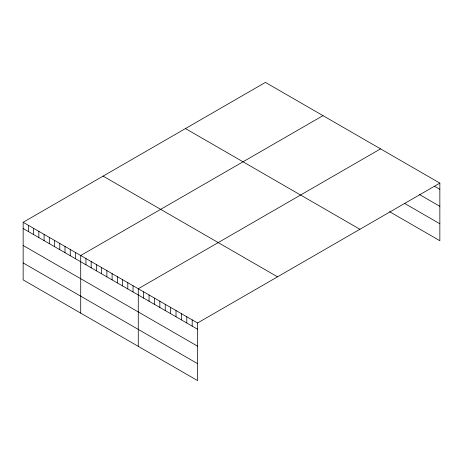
<?xml version="1.0" encoding="UTF-8"?>
<svg xmlns="http://www.w3.org/2000/svg" width="463" height="463" viewBox="0 0 463 463"><rect width="100%" height="100%" fill="white"/><g stroke="black" fill="none" stroke-linecap="round" stroke-linejoin="round"><path stroke-width="0.69" d="M23.15 222.281L197.579 322.983L197.579 380.598L23.15 279.889L23.15 222.281L265.421 82.402L439.85 183.111L439.85 240.719L389.528 211.672M322.983 115.64L80.712 255.512L80.712 313.121M380.545 148.872L138.275 288.744L138.275 346.353M197.579 322.983L439.85 183.111M434.456 186.248L439.85 189.361M419.484 194.553L439.85 206.307M404.506 203.367L439.85 223.774M185.472 128.564L359.901 229.272M103.099 176.119L277.528 276.828M23.15 228.525L197.579 329.234M23.15 245.477L197.579 346.185M23.15 262.938L197.579 363.646M192.191 319.869L192.191 326.12M186.797 316.761L186.797 323.006M181.403 313.648L181.403 319.892M176.015 310.534L176.015 316.779M170.621 307.42L170.621 313.671M165.233 304.307L165.233 310.557M159.839 301.193L159.839 307.444M154.451 298.079L154.451 304.33M149.057 294.972L149.057 301.216M143.663 291.858L143.663 298.103M133.043 285.723L133.043 291.974M127.805 282.702L127.805 288.953M122.573 279.681L122.573 285.931M117.342 276.66L117.342 282.91M112.11 273.639L112.11 279.889M106.878 270.618L106.878 276.862M101.646 267.597L101.646 273.841M96.408 264.576L96.408 270.82M91.176 261.554L91.176 267.799M85.944 258.533L85.944 264.778M75.481 252.491L75.481 258.736M70.249 249.47L70.249 255.715M65.011 246.449L65.011 252.694M59.779 243.428L59.779 249.673M54.547 240.407L54.547 246.652M49.315 237.386L49.315 243.631M44.083 234.365L44.083 240.61M38.851 231.344L38.851 237.588M33.614 228.323L33.614 234.567M28.382 225.302L28.382 231.546"/></g></svg>
